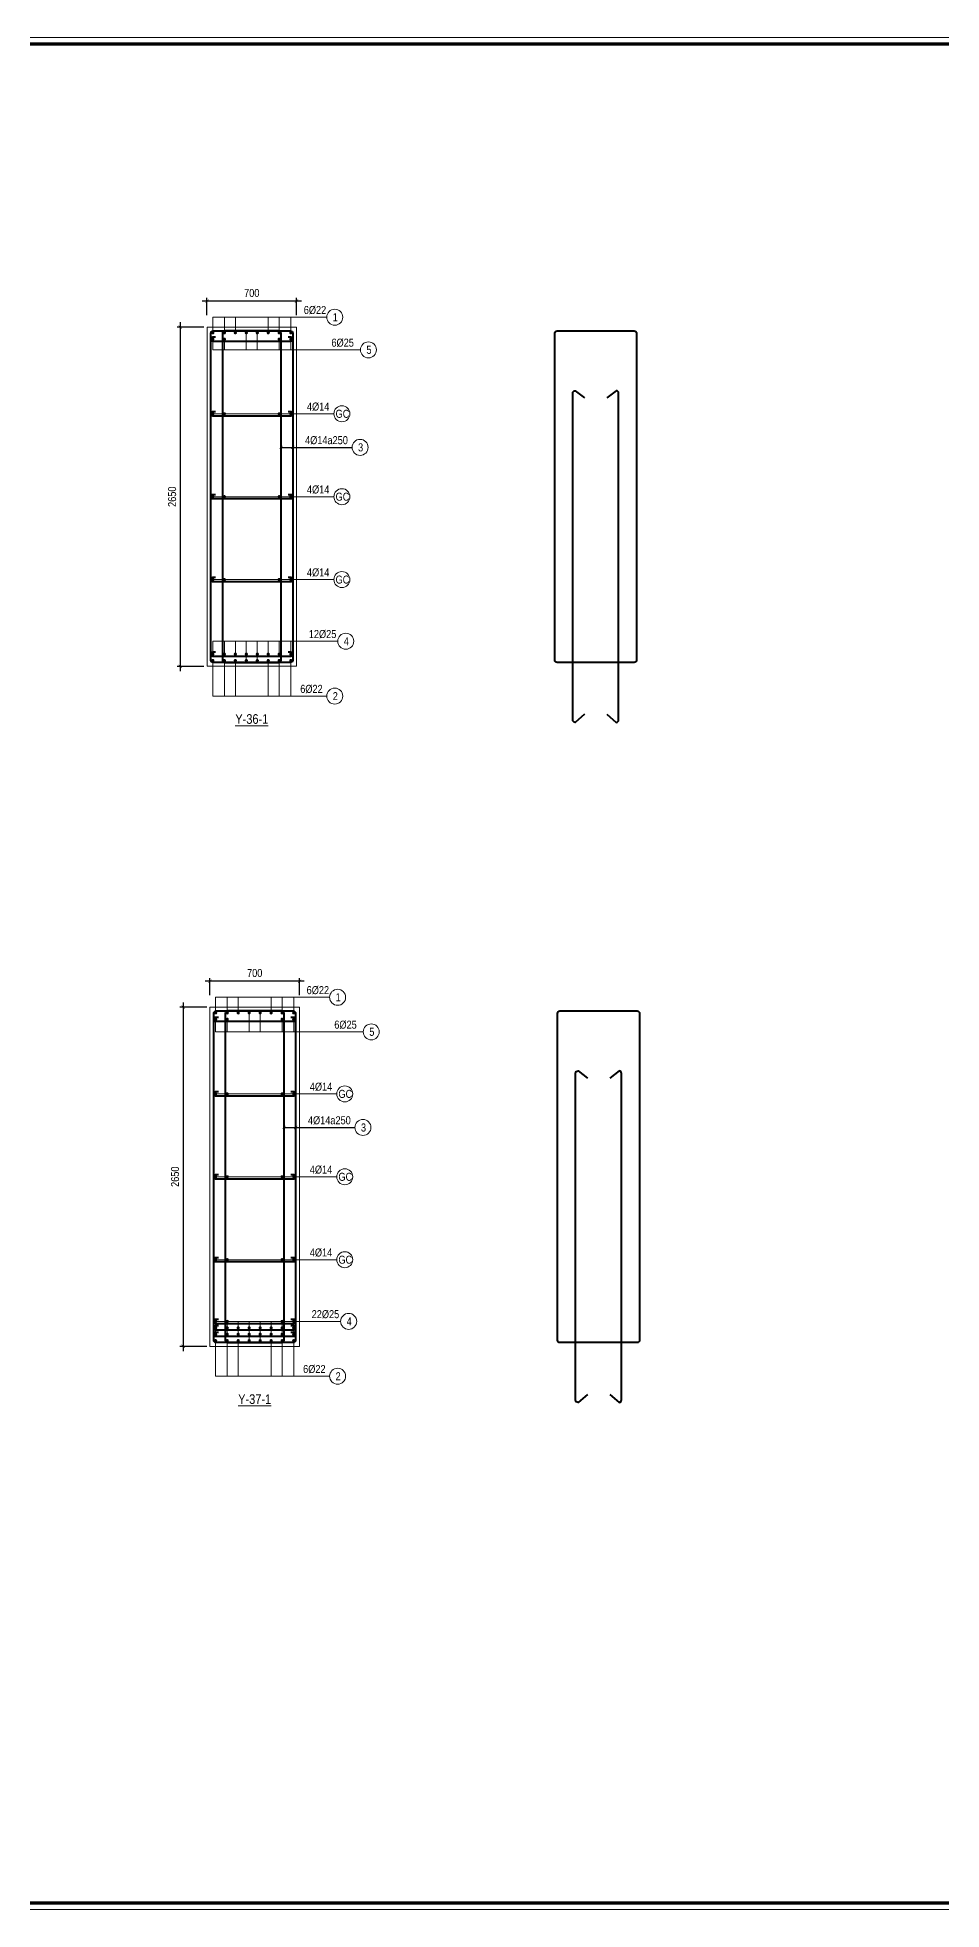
# Model space of a CAD drawing. Header units: millimetres. Extents: x 3014920 to 3563667, y -1638653 to -1356471.
# Drawn here: x 3530642 to 3537704, y -1620686 to -1606064 of the extents above; entities that cross this region are included whole.
import ezdxf
from ezdxf.enums import TextEntityAlignment as Align
from ezdxf.xclip import XClip

# ---------------------------------------------------------------- set-up
doc = ezdxf.new("R2010")
doc.units = ezdxf.units.MM
doc.header["$MEASUREMENT"] = 0
doc.header["$XCLIPFRAME"] = 0
doc.header["$PDMODE"] = 2
doc.linetypes.add('HIDDEN', pattern=[0.375, 0.25, -0.125])
doc.layers.get('0').update_dxf_attribs({"lineweight": 9})
doc.layers.get('Defpoints').update_dxf_attribs({"color": 10, "lineweight": 0})
for name, color, linetype, lineweight in [('CDAI', 21, 'Continuous', 40), ('CTHEP', 50, 'Continuous', 50), ('DBAO', 90, 'Continuous', 13), ('DGIONG', 130, 'Continuous', 13), ('DMo', 9, 'HIDDEN', 9), ('KTH', 154, 'Continuous', 9), ('TEXT', 7, 'Continuous', 15)]:
    doc.layers.add(name, color=color, linetype=linetype, lineweight=lineweight)
doc.styles.add('Star-HelCon', font='VHELVCN_0.TTF')
doc.styles.add('TTP-HelCon', font='VHELVCN_0.TTF')
doc.dimstyles.new('TTP-25', dxfattribs={"dimscale": 25, "dimtxt": 2.5, "dimasz": 1, "dimexe": 1, "dimexo": 1, "dimgap": 0.09, "dimtad": 0, "dimdec": 4, "dimrnd": 1, "dimzin": 9, "dimdsep": 46, "dimtxsty": 'TTP-HelCon', "dimblk": 'ARCHTICK', "dimcen": 0.09, "dimdle": 1.5, "dimclrd": 256, "dimclre": 256, "dimclrt": 7, "dimadec": 0, "dimazin": 0, "dimtfac": 1, "dimtdec": 4, "dimtmove": 0, "dimatfit": 3, "dimldrblk": 'ARCHTICK', "dimfxl": 1, "dimtvp": 1, "dimtolj": 1, "dimtzin": 0, "dimarcsym": 0})

# ---------------------------------------------------------------- blocks, each defined once
blk = doc.blocks.new('_ArchTick')
at = {"color": 0, "linetype": 'ByBlock', "const_width": 0.15}
blk.add_lwpolyline([(-0.5, -0.5), (0.5, 0.5)], dxfattribs=at)
blk = doc.blocks.new('*D96')
at = {"layer": 'Defpoints', "color": 0, "ltscale": 500, "transparency": 16777216}
for p in [(3531966, -1608326), (3531758, -1610976), (3531966, -1610976)]:
    blk.add_point(p, dxfattribs=at)
at = {"layer": 'KTH', "lineweight": -2, "ltscale": 500, "transparency": 16777216}
for p, q in [((3531941, -1608326), (3531733, -1608326)), ((3531758, -1608288), (3531758, -1611013)), ((3531941, -1610976), (3531733, -1610976))]:
    blk.add_line(p, q, dxfattribs=at)
at = {"layer": 'KTH', "lineweight": -2, "ltscale": 500, "transparency": 16777216, "xscale": 25, "yscale": 25, "zscale": 25}
for p, rotation in [((3531758, -1608326), 90), ((3531758, -1610976), 270)]:
    blk.add_blockref('_ArchTick', p, dxfattribs=dict(at, rotation=rotation))
at = {"layer": 'KTH', "color": 7, "ltscale": 500, "transparency": 16777216, "insert": (3531694, -1609651), "char_height": 62.5, "attachment_point": 5, "rotation": 90, "style": 'TTP-HelCon'}
blk.add_mtext('\\A1;2650', dxfattribs=at)
blk = doc.blocks.new('*D97')
at = {"layer": 'Defpoints', "color": 0, "ltscale": 500, "transparency": 16777216}
for p in [(3531966, -1608123), (3531966, -1608257), (3532666, -1608257)]:
    blk.add_point(p, dxfattribs=at)
at = {"layer": 'KTH', "lineweight": -2, "ltscale": 500, "transparency": 16777216}
for p, q in [((3532704, -1608123), (3531929, -1608123)), ((3531966, -1608232), (3531966, -1608098)), ((3532666, -1608232), (3532666, -1608098))]:
    blk.add_line(p, q, dxfattribs=at)
at = {"layer": 'KTH', "lineweight": -2, "ltscale": 500, "transparency": 16777216, "xscale": 25, "yscale": 25, "zscale": 25, "rotation": 180}
blk.add_blockref('_ArchTick', (3531966, -1608123), dxfattribs=at)
at = {"layer": 'KTH', "lineweight": -2, "ltscale": 500, "transparency": 16777216, "xscale": 25, "yscale": 25, "zscale": 25}
blk.add_blockref('_ArchTick', (3532666, -1608123), dxfattribs=at)
at = {"layer": 'KTH', "color": 7, "ltscale": 500, "transparency": 16777216, "insert": (3532316, -1608060), "char_height": 62.5, "attachment_point": 5, "style": 'TTP-HelCon'}
blk.add_mtext('\\A1;700', dxfattribs=at)
blk = doc.blocks.new('2Y-38')
at = {"layer": 'CTHEP'}
for p, q in [((30, -30), (23344.99249, -30)), ((23304.99249, -500), (69.99249, -500))]:
    blk.add_line(p, q, dxfattribs=at)
blk.add_lwpolyline([(30, -970), (23344.99249, -970)], dxfattribs=at)
blk = doc.blocks.new('2Y-35')
at = {"layer": 'CTHEP'}
blk.add_line((44854.10409, -500), (80, -500), dxfattribs=at)
for points in [[(30, -200), (30, -30), (44903.8448, -30), (44903.8448, -580.72632)], [(30, -970), (45139.21977, -970)]]:
    blk.add_lwpolyline(points, dxfattribs=at)
blk = doc.blocks.new('*D865')
at = {"layer": 'Defpoints', "color": 0, "ltscale": 500, "transparency": 16777216}
for p in [(3531989, -1613637), (3531780, -1616287), (3531989, -1616287)]:
    blk.add_point(p, dxfattribs=at)
at = {"layer": 'KTH', "lineweight": -2, "ltscale": 500, "transparency": 16777216}
for p, q in [((3531780, -1613600), (3531780, -1616325)), ((3531964, -1613637), (3531755, -1613637)), ((3531964, -1616287), (3531755, -1616287))]:
    blk.add_line(p, q, dxfattribs=at)
at = {"layer": 'KTH', "lineweight": -2, "ltscale": 500, "transparency": 16777216, "xscale": 25, "yscale": 25, "zscale": 25}
for p, rotation in [((3531780, -1613637), 90), ((3531780, -1616287), 270)]:
    blk.add_blockref('_ArchTick', p, dxfattribs=dict(at, rotation=rotation))
at = {"layer": 'KTH', "color": 7, "ltscale": 500, "transparency": 16777216, "insert": (3531717, -1614962), "char_height": 62.5, "attachment_point": 5, "rotation": 90, "style": 'TTP-HelCon'}
blk.add_mtext('\\A1;2650', dxfattribs=at)
blk = doc.blocks.new('*D866')
at = {"layer": 'Defpoints', "color": 0, "ltscale": 500, "transparency": 16777216}
for p in [(3531989, -1613435), (3531989, -1613568), (3532689, -1613568)]:
    blk.add_point(p, dxfattribs=at)
at = {"layer": 'KTH', "lineweight": -2, "ltscale": 500, "transparency": 16777216}
for p, q in [((3532726, -1613435), (3531951, -1613435)), ((3531989, -1613543), (3531989, -1613410)), ((3532689, -1613543), (3532689, -1613410))]:
    blk.add_line(p, q, dxfattribs=at)
at = {"layer": 'KTH', "lineweight": -2, "ltscale": 500, "transparency": 16777216, "xscale": 25, "yscale": 25, "zscale": 25, "rotation": 180}
blk.add_blockref('_ArchTick', (3531989, -1613435), dxfattribs=at)
at = {"layer": 'KTH', "lineweight": -2, "ltscale": 500, "transparency": 16777216, "xscale": 25, "yscale": 25, "zscale": 25}
blk.add_blockref('_ArchTick', (3532689, -1613435), dxfattribs=at)
at = {"layer": 'KTH', "color": 7, "ltscale": 500, "transparency": 16777216, "insert": (3532339, -1613371), "char_height": 62.5, "attachment_point": 5, "style": 'TTP-HelCon'}
blk.add_mtext('\\A1;700', dxfattribs=at)
blk = doc.blocks.new('CHG_XX_Khung ten')
blk.add_lwpolyline([(15, 579), (826, 579), (826, 15), (15, 15)], close=True)
at = {"color": 4, "linetype": 'Continuous', "const_width": 1}
blk.add_lwpolyline([(17, 577), (824, 577), (824, 17), (17, 17)], close=True, dxfattribs=at)

msp = doc.modelspace()

# ---------------------------------------------------------------- linework, layer by layer
at = {"layer": 'CDAI', "elevation": 0}
for points in [[(3532015.13247, -1608355.65194), (3532617.63247, -1608355.65194, -0.4142135624), (3532636.38247, -1608374.40194), (3532636.38247, -1610926.90194, -0.4142135624), (3532617.63247, -1610945.65194), (3532015.13247, -1610945.65194, -0.4142135624), (3531996.38247, -1610926.90194), (3531996.38247, -1608374.40194, -0.4142135624)], [(3532526.91818, -1608355.65194), (3532105.84675, -1608355.65194, 0.4142135624), (3532087.09675, -1608374.40194), (3532087.09675, -1610926.90194, 0.4142135624), (3532105.84675, -1610945.65194), (3532526.91818, -1610945.65194, 0.4142135624), (3532545.66818, -1610926.90194), (3532545.66818, -1608374.40194, 0.4142135624)], [(3534701.40667, -1608355.65194), (3535303.90667, -1608355.65194, -0.4142135624), (3535322.65667, -1608374.40194), (3535322.65667, -1610926.90194, -0.4142135624), (3535303.90667, -1610945.65194), (3534701.40667, -1610945.65194, -0.4142135624), (3534682.65667, -1610926.90194), (3534682.65667, -1608374.40194, -0.4142135624)]]:
    msp.add_lwpolyline(points, format="xyb", close=True, dxfattribs=at)
for points in [[(3532033.30246, -1608405.65194), (3532011.38247, -1608405.65194, 0.4142135624), (3531996.38247, -1608420.65194, 0.4142135624), (3532011.38247, -1608435.65194), (3532621.38247, -1608435.65194, 0.4142135624), (3532636.38247, -1608420.65194, 0.4142135624), (3532621.38247, -1608405.65194), (3532599.46248, -1608405.65194)], [(3534914.96351, -1611350.38967), (3534842.12095, -1611413.32309, -0.4142135624), (3534823.37095, -1611394.57309), (3534823.37095, -1608842.07309, -0.4142135624), (3534842.12095, -1608823.32309), (3534914.96351, -1608879.72786)], [(3535090.34982, -1611350.38967), (3535163.19238, -1611413.32309, 0.4142135624), (3535181.94238, -1611394.57309), (3535181.94238, -1608842.07309, 0.4142135624), (3535163.19238, -1608823.32309), (3535090.34982, -1608879.72786)], [(3532033.30246, -1608988.15194), (3532011.38247, -1608988.15194, 0.4142135624), (3531996.38247, -1609003.15194, 0.4142135624), (3532011.38247, -1609018.15194), (3532621.38247, -1609018.15194, 0.4142135624), (3532636.38247, -1609003.15194, 0.4142135624), (3532621.38247, -1608988.15194), (3532599.46248, -1608988.15194)], [(3532033.30246, -1609635.65194), (3532011.38247, -1609635.65194, 0.4142135624), (3531996.38247, -1609650.65194, 0.4142135624), (3532011.38247, -1609665.65194), (3532621.38247, -1609665.65194, 0.4142135624), (3532636.38247, -1609650.65194, 0.4142135624), (3532621.38247, -1609635.65194), (3532599.46248, -1609635.65194)], [(3532033.30246, -1610283.15194), (3532011.38247, -1610283.15194, 0.4142135624), (3531996.38247, -1610298.15194, 0.4142135624), (3532011.38247, -1610313.15194), (3532621.38247, -1610313.15194, 0.4142135624), (3532636.38247, -1610298.15194, 0.4142135624), (3532621.38247, -1610283.15194), (3532599.46248, -1610283.15194)], [(3532033.30246, -1610865.65194), (3532011.38247, -1610865.65194, 0.4142135624), (3531996.38247, -1610880.65194, 0.4142135624), (3532011.38247, -1610895.65194), (3532621.38247, -1610895.65194, 0.4142135624), (3532636.38247, -1610880.65194, 0.4142135624), (3532621.38247, -1610865.65194), (3532599.46248, -1610865.65194)]]:
    msp.add_lwpolyline(points, format="xyb", dxfattribs=at)
at = {"layer": 'CDAI'}
for points in [[(3532037.48571, -1613667.48314), (3532639.98571, -1613667.48314, -0.4142135624), (3532658.73571, -1613686.23314), (3532658.73571, -1616238.73314, -0.4142135624), (3532639.98571, -1616257.48314), (3532037.48571, -1616257.48314, -0.4142135624), (3532018.73571, -1616238.73314), (3532018.73571, -1613686.23314, -0.4142135624)], [(3532549.27143, -1613667.48314), (3532128.2, -1613667.48314, 0.4142135624), (3532109.45, -1613686.23314), (3532109.45, -1616238.73314, 0.4142135624), (3532128.2, -1616257.48314), (3532549.27143, -1616257.48314, 0.4142135624), (3532568.02143, -1616238.73314), (3532568.02143, -1613686.23314, 0.4142135624)], [(3534723.75991, -1613667.48314), (3535326.25991, -1613667.48314, -0.4142135624), (3535345.00991, -1613686.23314), (3535345.00991, -1616238.73314, -0.4142135624), (3535326.25991, -1616257.48314), (3534723.75991, -1616257.48314, -0.4142135624), (3534705.00991, -1616238.73314), (3534705.00991, -1613686.23314, -0.4142135624)]]:
    msp.add_lwpolyline(points, format="xyb", close=True, dxfattribs=at)
for points in [[(3532055.6557, -1613717.48314), (3532033.73571, -1613717.48314, 0.4142135624), (3532018.73571, -1613732.48314, 0.4142135624), (3532033.73571, -1613747.48314), (3532643.73571, -1613747.48314, 0.4142135624), (3532658.73571, -1613732.48314, 0.4142135624), (3532643.73571, -1613717.48314), (3532621.81572, -1613717.48314)], [(3534937.31675, -1616662.22087), (3534864.4742, -1616725.15429, -0.4142135624), (3534845.7242, -1616706.40429), (3534845.7242, -1614153.90429, -0.4142135624), (3534864.4742, -1614135.15429), (3534937.31675, -1614191.55906)], [(3535112.70307, -1616662.22087), (3535185.54562, -1616725.15429, 0.4142135624), (3535204.29562, -1616706.40429), (3535204.29562, -1614153.90429, 0.4142135624), (3535185.54562, -1614135.15429), (3535112.70307, -1614191.55906)], [(3532055.6557, -1614299.98314), (3532033.73571, -1614299.98314, 0.4142135624), (3532018.73571, -1614314.98314, 0.4142135624), (3532033.73571, -1614329.98314), (3532643.73571, -1614329.98314, 0.4142135624), (3532658.73571, -1614314.98314, 0.4142135624), (3532643.73571, -1614299.98314), (3532621.81572, -1614299.98314)], [(3532055.6557, -1614947.48314), (3532033.73571, -1614947.48314, 0.4142135624), (3532018.73571, -1614962.48314, 0.4142135624), (3532033.73571, -1614977.48314), (3532643.73571, -1614977.48314, 0.4142135624), (3532658.73571, -1614962.48314, 0.4142135624), (3532643.73571, -1614947.48314), (3532621.81572, -1614947.48314)], [(3532055.6557, -1615594.98314), (3532033.73571, -1615594.98314, 0.4142135624), (3532018.73571, -1615609.98314, 0.4142135624), (3532033.73571, -1615624.98314), (3532643.73571, -1615624.98314, 0.4142135624), (3532658.73571, -1615609.98314, 0.4142135624), (3532643.73571, -1615594.98314), (3532621.81572, -1615594.98314)], [(3532055.6557, -1616077.03739), (3532033.73571, -1616077.03739, 0.4142135624), (3532018.73571, -1616092.03739, 0.4142135624), (3532033.73571, -1616107.03739), (3532643.73571, -1616107.03739, 0.4142135624), (3532658.73571, -1616092.03739, 0.4142135624), (3532643.73571, -1616077.03739), (3532621.81572, -1616077.03739)], [(3532055.6557, -1616127.48314), (3532033.73571, -1616127.48314, 0.4142135624), (3532018.73571, -1616142.48314, 0.4142135624), (3532033.73571, -1616157.48314), (3532643.73571, -1616157.48314, 0.4142135624), (3532658.73571, -1616142.48314, 0.4142135624), (3532643.73571, -1616127.48314), (3532621.81572, -1616127.48314)], [(3532055.6557, -1616177.48314), (3532033.73571, -1616177.48314, 0.4142135624), (3532018.73571, -1616192.48314, 0.4142135624), (3532033.73571, -1616207.48314), (3532643.73571, -1616207.48314, 0.4142135624), (3532658.73571, -1616192.48314, 0.4142135624), (3532643.73571, -1616177.48314), (3532621.81572, -1616177.48314)]]:
    msp.add_lwpolyline(points, format="xyb", dxfattribs=at)
at = {"layer": 'CTHEP', "const_width": 12.5, "elevation": 0}
for points in [[(3532005.13247, -1608370.65194, 1), (3532017.63247, -1608370.65194, 1)], [(3532095.84675, -1608370.65194, -1), (3532108.34675, -1608370.65194, -1)], [(3532181.56104, -1608370.65194, -1), (3532194.06104, -1608370.65194, -1)], [(3532267.27532, -1608370.65194, -1), (3532279.77532, -1608370.65194, -1)], [(3532365.48961, -1608370.65194, 1), (3532352.98961, -1608370.65194, 1)], [(3532451.2039, -1608370.65194, 1), (3532438.7039, -1608370.65194, 1)], [(3532536.91818, -1608370.65194, 1), (3532524.41818, -1608370.65194, 1)], [(3532615.13247, -1608370.65194, 1), (3532627.63247, -1608370.65194, 1)], [(3532005.13247, -1608420.65194, 1), (3532017.63247, -1608420.65194, 1)], [(3532095.84675, -1608420.65194, -1), (3532108.34675, -1608420.65194, -1)], [(3532536.91818, -1608420.65194, 1), (3532524.41818, -1608420.65194, 1)], [(3532615.13247, -1608420.65194, 1), (3532627.63247, -1608420.65194, 1)], [(3532005.13247, -1609003.15194, 1), (3532017.63247, -1609003.15194, 1)], [(3532095.84675, -1609003.15194, 1), (3532108.34675, -1609003.15194, 1)], [(3532524.41818, -1609003.15194, 1), (3532536.91818, -1609003.15194, 1)], [(3532615.13247, -1609003.15194, 1), (3532627.63247, -1609003.15194, 1)], [(3532005.13247, -1609650.65194, 1), (3532017.63247, -1609650.65194, 1)], [(3532095.84675, -1609650.65194, 1), (3532108.34675, -1609650.65194, 1)], [(3532524.41818, -1609650.65194, 1), (3532536.91818, -1609650.65194, 1)], [(3532615.13247, -1609650.65194, 1), (3532627.63247, -1609650.65194, 1)], [(3532005.13247, -1610298.15194, 1), (3532017.63247, -1610298.15194, 1)], [(3532095.84675, -1610298.15194, 1), (3532108.34675, -1610298.15194, 1)], [(3532524.41818, -1610298.15194, 1), (3532536.91818, -1610298.15194, 1)], [(3532615.13247, -1610298.15194, 1), (3532627.63247, -1610298.15194, 1)], [(3532005.13247, -1610880.65194, -1), (3532017.63247, -1610880.65194, -1)], [(3532005.13247, -1610930.65194, 1), (3532017.63247, -1610930.65194, 1)], [(3532095.84675, -1610880.65194, 1), (3532108.34675, -1610880.65194, 1)], [(3532095.84675, -1610930.65194, 1), (3532108.34675, -1610930.65194, 1)], [(3532181.56104, -1610880.65194, 1), (3532194.06104, -1610880.65194, 1)], [(3532181.56104, -1610930.65194, 1), (3532194.06104, -1610930.65194, 1)], [(3532279.77532, -1610880.65193, -1), (3532267.27532, -1610880.65193, -1)], [(3532267.27532, -1610930.65194, 1), (3532279.77532, -1610930.65194, 1)], [(3532365.48961, -1610880.65194, -1), (3532352.98961, -1610880.65194, -1)], [(3532365.48961, -1610930.65194, -1), (3532352.98961, -1610930.65194, -1)], [(3532438.7039, -1610880.65194, -1), (3532451.2039, -1610880.65194, -1)], [(3532451.2039, -1610930.65194, -1), (3532438.7039, -1610930.65194, -1)], [(3532536.91818, -1610880.65194, -1), (3532524.41818, -1610880.65194, -1)], [(3532536.91818, -1610930.65194, -1), (3532524.41818, -1610930.65194, -1)], [(3532615.13247, -1610880.65194, -1), (3532627.63247, -1610880.65194, -1)], [(3532615.13247, -1610930.65194, 1), (3532627.63247, -1610930.65194, 1)]]:
    msp.add_lwpolyline(points, format="xyb", close=True, dxfattribs=at)
at = {"layer": 'CTHEP', "const_width": 12.5}
for points in [[(3532027.48571, -1613682.48314, 1), (3532039.98571, -1613682.48314, 1)], [(3532027.48571, -1613732.48314, 1), (3532039.98571, -1613732.48314, 1)], [(3532118.2, -1613682.48314, -1), (3532130.7, -1613682.48314, -1)], [(3532118.2, -1613732.48314, -1), (3532130.7, -1613732.48314, -1)], [(3532203.91428, -1613682.48314, -1), (3532216.41428, -1613682.48314, -1)], [(3532289.62857, -1613682.48314, -1), (3532302.12857, -1613682.48314, -1)], [(3532387.84285, -1613682.48314, 1), (3532375.34285, -1613682.48314, 1)], [(3532473.55714, -1613682.48314, 1), (3532461.05714, -1613682.48314, 1)], [(3532559.27143, -1613682.48314, 1), (3532546.77143, -1613682.48314, 1)], [(3532559.27143, -1613732.48314, 1), (3532546.77143, -1613732.48314, 1)], [(3532637.48571, -1613682.48314, 1), (3532649.98571, -1613682.48314, 1)], [(3532637.48571, -1613732.48314, 1), (3532649.98571, -1613732.48314, 1)], [(3532027.48571, -1614314.98314, 1), (3532039.98571, -1614314.98314, 1)], [(3532118.2, -1614314.98314, 1), (3532130.7, -1614314.98314, 1)], [(3532546.77143, -1614314.98314, 1), (3532559.27143, -1614314.98314, 1)], [(3532637.48571, -1614314.98314, 1), (3532649.98571, -1614314.98314, 1)], [(3532027.48571, -1614962.48314, 1), (3532039.98571, -1614962.48314, 1)], [(3532118.2, -1614962.48314, 1), (3532130.7, -1614962.48314, 1)], [(3532546.77143, -1614962.48314, 1), (3532559.27143, -1614962.48314, 1)], [(3532637.48571, -1614962.48314, 1), (3532649.98571, -1614962.48314, 1)], [(3532027.48571, -1615609.98314, 1), (3532039.98571, -1615609.98314, 1)], [(3532118.2, -1615609.98314, 1), (3532130.7, -1615609.98314, 1)], [(3532546.77143, -1615609.98314, 1), (3532559.27143, -1615609.98314, 1)], [(3532637.48571, -1615609.98314, 1), (3532649.98571, -1615609.98314, 1)], [(3532027.48571, -1616092.03739, -1), (3532039.98571, -1616092.03739, -1)], [(3532118.2, -1616092.03738, 1), (3532130.7, -1616092.03738, 1)], [(3532559.27143, -1616092.03739, -1), (3532546.77143, -1616092.03739, -1)], [(3532637.48571, -1616092.03739, -1), (3532649.98571, -1616092.03739, -1)], [(3532027.48571, -1616142.48314, -1), (3532039.98571, -1616142.48314, -1)], [(3532027.48571, -1616192.48314, -1), (3532039.98571, -1616192.48314, -1)], [(3532027.48571, -1616242.48314, 1), (3532039.98571, -1616242.48314, 1)], [(3532118.2, -1616142.48314, 1), (3532130.7, -1616142.48314, 1)], [(3532118.2, -1616192.48314, 1), (3532130.7, -1616192.48314, 1)], [(3532118.2, -1616242.48314, 1), (3532130.7, -1616242.48314, 1)], [(3532203.91428, -1616142.48314, 1), (3532216.41428, -1616142.48314, 1)], [(3532203.91428, -1616192.48314, 1), (3532216.41428, -1616192.48314, 1)], [(3532203.91428, -1616242.48314, 1), (3532216.41428, -1616242.48314, 1)], [(3532302.12857, -1616142.48313, -1), (3532289.62857, -1616142.48313, -1)], [(3532302.12857, -1616192.48313, -1), (3532289.62857, -1616192.48313, -1)], [(3532289.62857, -1616242.48314, 1), (3532302.12857, -1616242.48314, 1)], [(3532387.84285, -1616142.48314, -1), (3532375.34285, -1616142.48314, -1)], [(3532387.84285, -1616192.48314, -1), (3532375.34285, -1616192.48314, -1)], [(3532387.84285, -1616242.48314, -1), (3532375.34285, -1616242.48314, -1)], [(3532461.05714, -1616142.48314, -1), (3532473.55714, -1616142.48314, -1)], [(3532461.05714, -1616192.48314, -1), (3532473.55714, -1616192.48314, -1)], [(3532473.55714, -1616242.48314, -1), (3532461.05714, -1616242.48314, -1)], [(3532559.27143, -1616142.48314, -1), (3532546.77143, -1616142.48314, -1)], [(3532559.27143, -1616192.48314, -1), (3532546.77143, -1616192.48314, -1)], [(3532559.27143, -1616242.48314, -1), (3532546.77143, -1616242.48314, -1)], [(3532637.48571, -1616142.48314, -1), (3532649.98571, -1616142.48314, -1)], [(3532637.48571, -1616192.48314, -1), (3532649.98571, -1616192.48314, -1)], [(3532637.48571, -1616242.48314, 1), (3532649.98571, -1616242.48314, 1)]]:
    msp.add_lwpolyline(points, format="xyb", close=True, dxfattribs=at)
at = {"layer": 'DBAO', "elevation": 0, "flags": 128}
for points in [[(3531966.38247, -1608325.65194), (3532666.38247, -1608325.65194)], [(3532666.38247, -1608325.65194), (3532666.38247, -1610975.65194), (3531966.38247, -1610975.65194), (3531966.38247, -1608325.65194)]]:
    msp.add_lwpolyline(points, dxfattribs=at)
at = {"layer": 'DBAO', "flags": 128}
for points in [[(3531988.73571, -1613637.48314), (3532688.73571, -1613637.48314)], [(3532688.73571, -1613637.48314), (3532688.73571, -1616287.48314), (3531988.73571, -1616287.48314), (3531988.73571, -1613637.48314)]]:
    msp.add_lwpolyline(points, dxfattribs=at)
at = {"layer": 'DGIONG'}
for p, q in [((3532011.38247, -1608370.65194), (3532011.38247, -1608248.90194)), ((3532011.38247, -1608248.90194), (3532901.97898, -1608248.90194)), ((3532102.09675, -1608370.65194), (3532102.09675, -1608248.90194)), ((3532187.81104, -1608370.65194), (3532187.81104, -1608248.90194)), ((3532273.52532, -1608503.97122), (3532273.52532, -1608370.65194)), ((3532359.23961, -1608503.97122), (3532359.23961, -1608370.65194)), ((3532444.9539, -1608370.65194), (3532444.9539, -1608248.90194)), ((3532530.66818, -1608370.65194), (3532530.66818, -1608248.90194)), ((3532621.38247, -1608370.65194), (3532621.38247, -1608248.90194)), ((3532011.38247, -1608420.65194), (3532011.38247, -1608503.97122)), ((3532011.38247, -1608503.97122), (3533164.82, -1608503.97122)), ((3532102.09675, -1608420.65194), (3532102.09675, -1608503.97122)), ((3532530.66818, -1608420.65194), (3532530.66818, -1608503.97123)), ((3532621.38247, -1608420.65194), (3532621.38247, -1608503.97122)), ((3532011.38247, -1609003.15194), (3532957.94353, -1609003.15194)), ((3532011.38247, -1609650.65194), (3532957.94353, -1609650.65194)), ((3532011.38247, -1610298.15194), (3532957.94353, -1610298.15194)), ((3532011.38247, -1610779.76044), (3532988.13385, -1610779.76044)), ((3532011.38247, -1610880.65194), (3532011.38247, -1610779.76044)), ((3532102.09675, -1610880.65194), (3532102.09675, -1610779.76044)), ((3532187.81104, -1610880.65194), (3532187.81104, -1610779.76044)), ((3532273.52532, -1610779.76044), (3532273.52532, -1610930.65194)), ((3532359.23961, -1610779.76044), (3532359.23961, -1610930.65194)), ((3532444.9539, -1610880.65194), (3532444.9539, -1610779.76044)), ((3532530.66818, -1610880.65194), (3532530.66818, -1610779.76044)), ((3532621.38247, -1610880.65194), (3532621.38247, -1610779.76044)), ((3532011.38247, -1611208.05376), (3532011.38247, -1610930.65194)), ((3532102.09675, -1610930.65194), (3532102.09675, -1611208.05376)), ((3532187.81104, -1610930.65194), (3532187.81104, -1611208.05376)), ((3532444.9539, -1610930.65194), (3532444.9539, -1611208.05376)), ((3532530.66818, -1610930.65194), (3532530.66818, -1611208.05376)), ((3532621.38247, -1611208.05376), (3532621.38247, -1610930.65194)), ((3532011.38247, -1611208.05376), (3532901.97898, -1611208.05376)), ((3532033.73571, -1613682.48314), (3532033.73571, -1613560.73314)), ((3532033.73571, -1613560.73314), (3532924.33222, -1613560.73314)), ((3532124.45, -1613682.48314), (3532124.45, -1613560.73314)), ((3532210.16428, -1613682.48314), (3532210.16428, -1613560.73314)), ((3532467.30714, -1613682.48314), (3532467.30714, -1613560.73314)), ((3532553.02143, -1613682.48314), (3532553.02143, -1613560.73314)), ((3532643.73571, -1613682.48314), (3532643.73571, -1613560.73314)), ((3532033.73571, -1613732.48314), (3532033.73571, -1613830.44017)), ((3532124.45, -1613732.48314), (3532124.45, -1613830.44017)), ((3532295.87857, -1613830.44017), (3532295.87857, -1613682.48314)), ((3532381.59285, -1613830.44017), (3532381.59285, -1613682.48314)), ((3532553.02143, -1613732.48314), (3532553.02143, -1613830.44018)), ((3532643.73571, -1613732.48314), (3532643.73571, -1613830.44017)), ((3532033.73571, -1613830.44017), (3533187.17325, -1613830.44017)), ((3532033.73571, -1614314.98314), (3532980.29677, -1614314.98314)), ((3532033.73571, -1614962.48314), (3532980.29677, -1614962.48314)), ((3532033.73571, -1615609.98314), (3532980.29677, -1615609.98314)), ((3532033.73571, -1616091.59164), (3533010.48709, -1616091.59164)), ((3532033.73571, -1616192.48314), (3532033.73571, -1616091.59164)), ((3532124.45, -1616192.48314), (3532124.45, -1616091.59164)), ((3532210.16428, -1616192.48314), (3532210.16428, -1616091.59164)), ((3532295.87857, -1616091.59164), (3532295.87857, -1616242.48314)), ((3532381.59285, -1616091.59164), (3532381.59285, -1616242.48314)), ((3532467.30714, -1616192.48314), (3532467.30714, -1616091.59164)), ((3532553.02143, -1616192.48314), (3532553.02143, -1616091.59164)), ((3532643.73571, -1616192.48314), (3532643.73571, -1616091.59164)), ((3532033.73571, -1616519.88496), (3532033.73571, -1616242.48314)), ((3532124.45, -1616242.48314), (3532124.45, -1616519.88496)), ((3532210.16428, -1616242.48314), (3532210.16428, -1616519.88496)), ((3532467.30714, -1616242.48314), (3532467.30714, -1616519.88496)), ((3532553.02143, -1616242.48314), (3532553.02143, -1616519.88496)), ((3532643.73571, -1616519.88496), (3532643.73571, -1616242.48314)), ((3532033.73571, -1616519.88496), (3532924.33222, -1616519.88496))]:
    msp.add_line(p, q, dxfattribs=at)
for centre in [(3532964.47898, -1608248.90194), (3533227.32, -1608503.97122), (3533020.44353, -1609003.15194), (3533162.3093, -1609265.49547), (3533020.44353, -1609650.65194), (3533020.44353, -1610298.15194), (3533050.63385, -1610779.76044), (3532964.47898, -1611208.05376), (3532986.83222, -1613560.73314), (3533249.67325, -1613830.44017), (3533042.79678, -1614314.98314), (3533184.66255, -1614577.32666), (3533042.79678, -1614962.48314), (3533042.79678, -1615609.98314), (3533072.98709, -1616091.59164), (3532986.83222, -1616519.88496)]:
    msp.add_circle(centre, 62.5, dxfattribs=at)

# ---------------------------------------------------------------- block references
at = {"layer": 'DMo'}
ref = msp.add_blockref('2Y-35', (3499324.27136, -1606657.58012), dxfattribs=at)
XClip(ref).set_block_clipping_path([(-624.5650932398, -2740.3479596251), (16708.6315089213, 541.792540709)])
ref = msp.add_blockref('2Y-38', (3532302.87899, -1610812.13217), dxfattribs=at)
XClip(ref).set_block_clipping_path([(10533.0513981022, -3138.4635000001), (24513.4262694139, 1024.4395036111)])

# ---------------------------------------------------------------- texts
at = {"layer": 'TEXT', "style": 'TTP-HelCon'}
for s, p in [('6Þ22', (3532722.3408, -1608223.90194)), ('6Þ25', (3532938.44074, -1608478.97122)), ('4Þ14', (3532747.10826, -1608978.15194)), ('4Þ14a250', (3532732.46101, -1609240.49547)), ('4Þ14', (3532747.10826, -1609625.65194)), ('4Þ14', (3532747.10826, -1610273.15194)), ('12Þ25', (3532761.75459, -1610754.76044)), ('6Þ22', (3532694.8408, -1611183.05376)), ('6Þ22', (3532744.69404, -1613535.73314)), ('6Þ25', (3532960.79398, -1613805.44017)), ('4Þ14', (3532769.4615, -1614289.98314)), ('4Þ14a250', (3532754.81425, -1614552.32666)), ('4Þ14', (3532769.4615, -1614937.48314)), ('4Þ14', (3532769.4615, -1615584.98314)), ('22Þ25', (3532784.10783, -1616066.59164)), ('6Þ22', (3532717.19404, -1616494.88496))]:
    msp.add_text(s, height=62.5, dxfattribs=at).set_placement(p)
at = {"layer": 'TEXT', "style": 'Star-HelCon'}
for s, p in [('1', (3532968.64564, -1608248.90194)), ('5', (3533231.48667, -1608503.97122)), ('GC', (3533024.6102, -1609003.15194)), ('3', (3533166.47597, -1609265.49547)), ('GC', (3533024.6102, -1609650.65194)), ('GC', (3533024.6102, -1610298.15194)), ('4', (3533054.80052, -1610779.76044)), ('2', (3532968.64564, -1611208.05376)), ('1', (3532990.99889, -1613560.73314)), ('5', (3533253.83991, -1613830.44017)), ('GC', (3533046.96344, -1614314.98314)), ('3', (3533188.82921, -1614577.32666)), ('GC', (3533046.96344, -1614962.48314)), ('GC', (3533046.96344, -1615609.98314)), ('4', (3533077.15376, -1616091.59164)), ('2', (3532990.99889, -1616519.88496))]:
    msp.add_text(s, height=62.5, dxfattribs=at).set_placement(p, align=Align.MIDDLE)
at = {"layer": 'TEXT', "style": 'TTP-HelCon'}
for s, p in [('%%UY-36-1', (3532316.38247, -1611424.49095)), ('%%UY-37-1', (3532338.73571, -1616736.32215))]:
    msp.add_text(s, height=75, dxfattribs=at).set_placement(p, align=Align.CENTER)

# ---------------------------------------------------------------- dimensions: what is measured, and where the dimension line sits
at = {"layer": 'KTH', "ltscale": 500}
for base, p1, p2, picture, middle in [((3531966.38247, -1608123.40194), (3532666.38247, -1608256.63999), (3531966.38247, -1608256.63999), '*D97', (3532316.38247, -1608059.5686)), ((3531988.73571, -1613435.23314), (3532688.73571, -1613568.47119), (3531988.73571, -1613568.47119), '*D866', (3532338.73571, -1613371.3998))]:
    dim = msp.add_linear_dim(base=base, p1=p1, p2=p2, dimstyle='TTP-25', dxfattribs=at)
    dim.commit()
    dim.dimension.update_dxf_attribs({"geometry": picture, "text_midpoint": middle})
for base, p1, p2, picture, middle in [((3531758.14483, -1610975.65194), (3531966.38247, -1608325.65194), (3531966.38247, -1610975.65194), '*D96', (3531694.31149, -1609650.65194)), ((3531780.49807, -1616287.48314), (3531988.73571, -1613637.48314), (3531988.73571, -1616287.48314), '*D865', (3531716.66474, -1614962.48314))]:
    dim = msp.add_linear_dim(base=base, p1=p1, p2=p2, angle=90, dimstyle='TTP-25', dxfattribs=at)
    dim.commit()
    dim.dimension.update_dxf_attribs({"geometry": picture, "text_midpoint": middle})

# ---------------------------------------------------------------- leaders
at = {"layer": 'DGIONG'}
for points in [[(3532545.66818, -1609265.49547), (3533099.8093, -1609265.49547)], [(3532636.38247, -1609265.49547), (3533099.8093, -1609265.49547)], [(3532568.02143, -1614577.32666), (3533122.16255, -1614577.32666)], [(3532658.73571, -1614577.32666), (3533122.16255, -1614577.32666)]]:
    msp.add_leader(points, dimstyle='TTP-25', dxfattribs=at)

# ---------------------------------------------------------------- next in the draw order: block references
at = {"color": 5, "xscale": 25.92478421704392, "yscale": 25.92478421704392, "zscale": 25.92478421704392}
msp.add_blockref('CHG_XX_Khung ten', (3520061.72846, -1621074.38806), dxfattribs=at)

doc.saveas('drawing.dxf')
